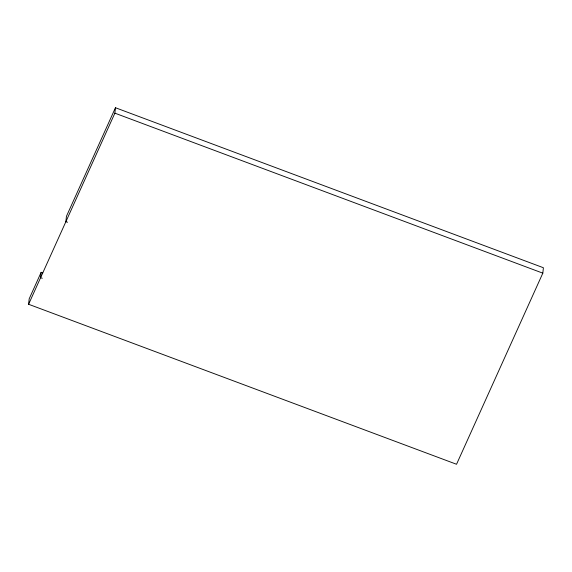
<?xml version="1.0" encoding="UTF-8"?>
<svg xmlns="http://www.w3.org/2000/svg" width="572" height="572" viewBox="0 0 572 572"><rect width="100%" height="100%" fill="white"/><g stroke="black" fill="none" stroke-linecap="round" stroke-linejoin="round"><path stroke-width="0.86" d="M67.575 222.251L65.859 221.736L66.445 216.309L115.458 107.729L543.4 267.732L542.821 273.159L456.542 464.271L28.6 304.268L29.179 298.841L41.155 272.308L42.821 272.93M41.155 272.308L40.576 277.735L42.292 278.249M28.6 304.268L114.879 113.156L115.458 107.729M114.879 113.156L542.821 273.159"/></g></svg>
